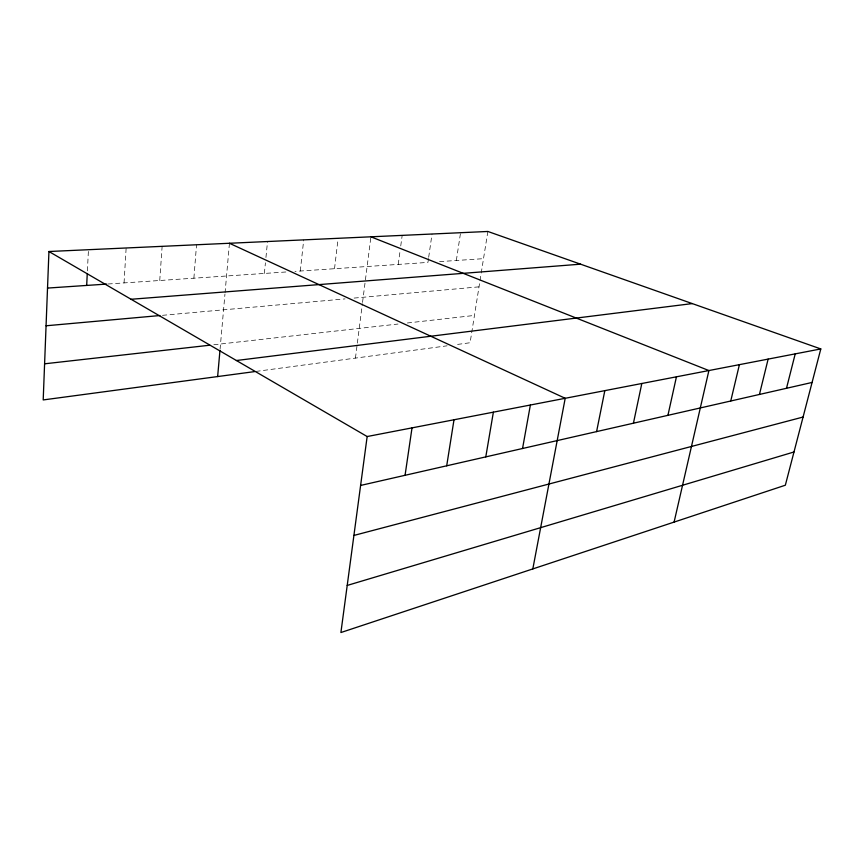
<?xml version="1.0" encoding="UTF-8"?>
<svg xmlns="http://www.w3.org/2000/svg" width="864" height="864" viewBox="0 0 864 864"><rect width="100%" height="100%" fill="white"/><g stroke="black" fill="none" stroke-linecap="round" stroke-linejoin="round"><path stroke-width="0.65" stroke-dasharray="4.32 3.24" d="M87.404 270.875L88.387 251.024M124.049 282.917L126.144 247.99M159.743 280.498L162.13 246.337M193.882 278.197L196.538 244.771M220.061 349.218L224.942 294.214M225.05 292.907L229.446 243.27M264.362 273.445L265.421 262.807M265.939 257.483L267.527 241.531M300.305 271.015L303.707 239.879M334.519 268.715L338.126 238.302M355.439 358.106L362.372 303.75M362.534 302.454L370.915 236.812M398.228 264.406L400.021 251.219M400.745 245.938L402.181 235.386M428.49 258.53L427.939 262.408L294.98 271.382M428.684 257.245L432.032 234.014M456.343 260.485L460.566 232.718M487.858 231.466L470.092 342.738L454.766 344.79M255.938 371.434L447.098 345.816M213.829 344.768L398.002 324.032M407.354 322.985L474.455 315.436M162.486 315.317L345.049 298.89M354.121 298.08L479.012 286.848M108.032 283.997L286.999 271.912M439.56 261.619L483.516 258.66"/><path stroke-width="1.3" d="M48.935 251.51L367.157 436.536L340.902 632.534L785.344 485.212L820.8 348.937L487.858 231.466L48.935 251.51L43.2 399.935L254.632 371.606M86.681 285.433L87.264 273.521M217.642 376.564L219.953 350.525M405.065 475.297L412.02 427.874M446.699 465.804L454 419.774M485.784 456.883L493.376 412.171M522.547 448.502L530.377 405.022M532.818 568.922L565.207 398.293L229.446 243.27M596.592 431.611L604.822 390.647M633.431 423.198L641.812 383.497M667.926 415.336L676.436 376.823M674.093 522.083L708.901 370.548L370.915 236.812M730.75 401.004L739.4 364.662M759.434 394.459L768.128 359.111M786.499 388.282L795.215 353.884M347.209 585.436L793.994 451.98M353.905 535.442L803.077 417.042M360.612 485.438L812.084 382.45M367.157 436.536L820.8 348.937M236.412 360.515L692.28 303.588M44.593 363.809L209.801 345.211M46.062 325.782L159.872 315.544M131.058 299.268L580.554 264.179M47.52 288.079L106.693 284.083"/></g></svg>
